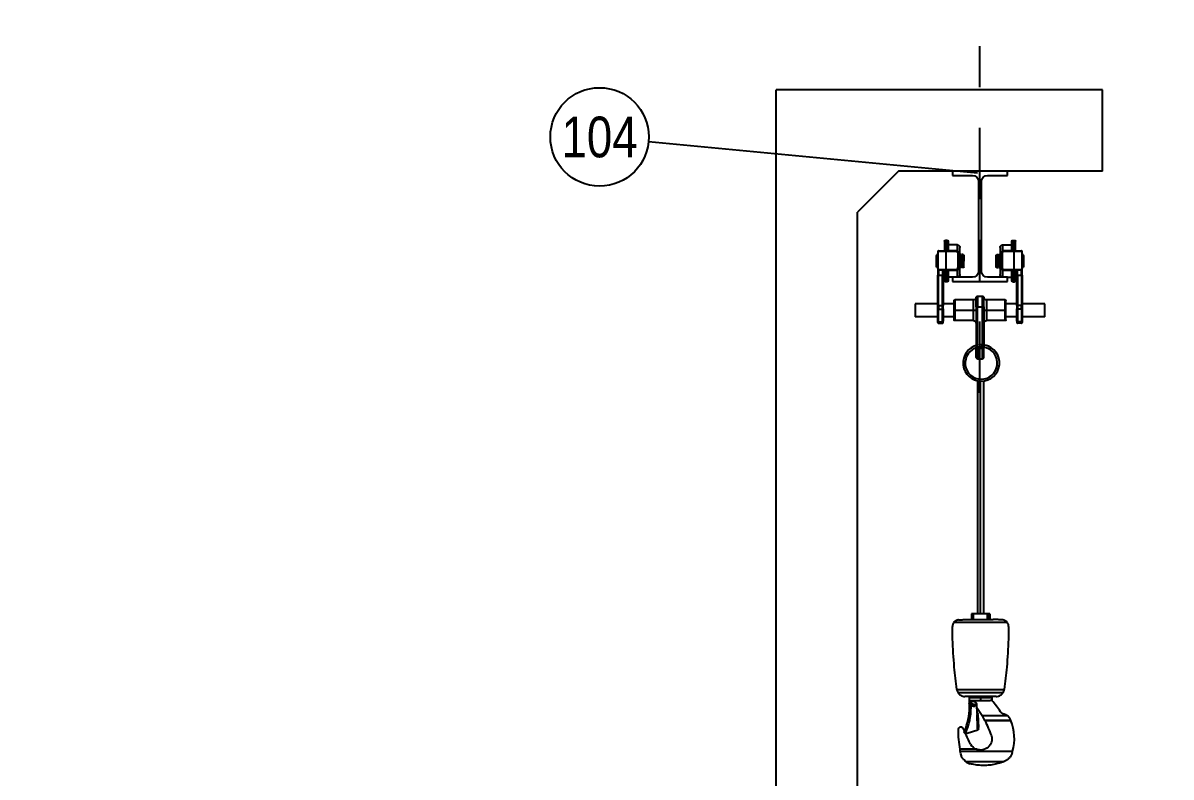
# Model space of a CAD drawing. Header units: feet. Extents: x 0 to 285190, y 0 to 9111369.
# Drawn here: x 285091.346 to 285094.161, y 9111352.263 to 9111354.112 of the extents above; entities that cross this region are included whole.
import ezdxf
from ezdxf import colors
from ezdxf.entities.mleader import LeaderData, LeaderLine
from ezdxf.enums import TextEntityAlignment as Align
from ezdxf.math import Vec2, Vec3

# ---------------------------------------------------------------- set-up
doc = ezdxf.new("R2010")
doc.units = ezdxf.units.FT
doc.header["$MEASUREMENT"] = 0
doc.linetypes.add('DASHDOT', pattern=[1, 0.5, -0.25, 0, -0.25])
for name, color, linetype in [('EIXO', 1, 'DASHDOT'), ('H-SA-TEXTO', 2, 'CONTINUOUS'), ('INDIC', 2, 'CONTINUOUS'), ('Left View-EGC-Monovias', 1, 'CONTINUOUS'), ('Left View-H-SA-EQUIP', 1, 'CONTINUOUS')]:
    doc.layers.add(name, color=color, linetype=linetype)
doc.styles.add('EGC_Arial_2.0mm', font='arial.ttf', dxfattribs={"width": 0.8, "height": 2})

# ---------------------------------------------------------------- blocks, each defined once
blk = doc.blocks.new('_None')
blk = doc.blocks.new('*U688')
at = {"layer": 'Left View-EGC-Monovias', "color": 0, "linetype": 'ByBlock', "lineweight": -2}
for p, q in [((0, 66530.8, 864900), (0, 66665.8, 864900)), ((0, 66665.8, 864900), (0, 66665.8, 864889.8)), ((0, 66665.8, 864889.8), (0, 66616.6, 864889.8)), ((0, 66616.6, 864640.2), (0, 66665.8, 864640.2)), ((0, 66665.8, 864640.2), (0, 66665.8, 864630)), ((0, 66665.8, 864630), (0, 66530.8, 864630)), ((0, 66601.6, 864874.8), (0, 66601.6, 864655.2)), ((0, 66595, 864655.2), (0, 66595, 864874.8)), ((0, 66580, 864889.8), (0, 66530.8, 864889.8)), ((0, 66530.8, 864640.2), (0, 66580, 864640.2)), ((0, 66530.8, 864889.8), (0, 66530.8, 864900)), ((0, 66530.8, 864630), (0, 66530.8, 864640.2))]:
    blk.add_line(p, q, dxfattribs=at)
at = {"layer": 'Left View-EGC-Monovias', "color": 0, "linetype": 'ByBlock', "lineweight": -2, "extrusion": (1, 0, 0)}
for centre, start, end in [((66616.6, 864874.8), 90, 180), ((66616.6, 864655.2), 180, 270), ((66580, 864874.8), 0, 90), ((66580, 864655.2), 270, 0)]:
    blk.add_arc(centre, 15, start, end, dxfattribs=at)

msp = doc.modelspace()

# ---------------------------------------------------------------- linework, layer by layer
at = {"layer": 'EIXO', "ltscale": 0.35}
msp.add_line((285093.6928, 9111353.2051), (285093.6928, 9111354.0586), dxfattribs=at)
at = {"layer": 'Left View-H-SA-EQUIP', "linetype": 'ByBlock', "lineweight": -2}
for p, q in [((285093.1928, 9111347.9299), (285093.1928, 9111353.9487)), ((285093.9928, 9111353.9487), (285093.1928, 9111353.9487)), ((285093.9928, 9111353.7487), (285093.9928, 9111353.9487)), ((285093.4928, 9111353.7487), (285093.3928, 9111353.6487)), ((285093.9928, 9111353.7487), (285093.4928, 9111353.7487)), ((285093.3928, 9111347.9299), (285093.3928, 9111353.6487))]:
    msp.add_line(p, q, dxfattribs=at)

# ---------------------------------------------------------------- next in the draw order: leaders
at = {"layer": 'H-SA-TEXTO'}
ml = msp.add_multileader_mtext('Standard', dxfattribs=at)
ml.set_content('CANAL DE TRANSIÇÃO', color=2, style='EGC_Arial_2.0mm')
ml.set_leader_properties(color=1, linetype='ByLayer', lineweight=-1)
ml.set_arrow_properties(name='NONE')
ml.build(insert=Vec2(0, 0))
ml.multileader.update_dxf_attribs({"text_left_attachment_type": 2, "text_right_attachment_type": 2, "dogleg_length": 1.9819, "arrow_head_size": 0.075, "scale": 0.05})
ctx = ml.context
ctx.base_point, ctx.scale, ctx.char_height, ctx.arrow_head_size, ctx.landing_gap_size, ctx.plane_origin, ctx.plane_x_axis, ctx.plane_y_axis = Vec3(285095.4421, 9111363.1014), 0.05, 0.1, 0.075, 0.05, Vec3(285476.0253, 9111300.5243), Vec3(0.999987, -0.005007), Vec3(0.005007, 0.999987)
ctx.left_attachment, ctx.right_attachment, ctx.text_align_type = 2, 2, 1
notes = []
notes.append((ctx, [(0, (0, 0, 0), (0, 0), (1, 0), 1, [])]))
ctx.mtext.insert, ctx.mtext.text_direction, ctx.mtext.rotation, ctx.mtext.width, ctx.mtext.defined_height, ctx.mtext.alignment, ctx.mtext.flow_direction = Vec3(285096.1082, 9111363.1734), Vec3(0.999987, -0.005007), 6.278178, 3.390088210153408e-11, 1.047, 2, 5
ctx.mtext.has_bg_fill, ctx.mtext.bg_color, ctx.mtext.bg_scale_factor, ctx.mtext.bg_transparency, ctx.mtext.use_window_bg_color = 1, -1073741824, 1, 0, 1
for ctx, leaders in notes:
    for number, flags, end, landing, length, lines in leaders:
        leader = LeaderData()
        leader.index, (leader.has_last_leader_line, leader.has_dogleg_vector, leader.attachment_direction) = number, flags
        leader.last_leader_point, leader.dogleg_vector, leader.dogleg_length = Vec3(end), Vec3(landing), length
        for number, points, colour, breaks in lines:
            line = LeaderLine()
            line.index, line.vertices, line.color, line.breaks = number, Vec3.list(points), colors.encode_raw_color(colour), breaks
            leader.lines.append(line)
        ctx.leaders.append(leader)

# ---------------------------------------------------------------- next in the draw order: linework, layer by layer
at = {"layer": 'INDIC', "color": 1, "linetype": 'Continuous'}
msp.add_line((285092.8801, 9111353.8213), (285093.6864, 9111353.7447), dxfattribs=at)
msp.add_circle((285092.76, 9111353.8328), 0.1207, dxfattribs=at)
at = {"layer": 'Left View-EGC-Monovias', "extrusion": (2.44929e-16, 1, 0)}
for p, q in [((285093.6055, 9111353.5767), (285093.6055, 9111353.5538)), ((285093.6081, 9111353.5792), (285093.6081, 9111353.5538)), ((285093.6125, 9111353.5792), (285093.6081, 9111353.5792)), ((285093.6125, 9111353.5538), (285093.6125, 9111353.5792)), ((285093.615, 9111353.5767), (285093.615, 9111353.5538)), ((285093.7706, 9111353.5538), (285093.7706, 9111353.5767)), ((285093.7732, 9111353.5792), (285093.7732, 9111353.5538)), ((285093.7732, 9111353.5792), (285093.7776, 9111353.5792)), ((285093.7776, 9111353.5538), (285093.7776, 9111353.5792)), ((285093.7801, 9111353.5538), (285093.7801, 9111353.5767)), ((285093.5881, 9111353.5441), (285093.5881, 9111353.5284)), ((285093.6087, 9111353.5522), (285093.5896, 9111353.5522)), ((285093.5896, 9111353.5522), (285093.5896, 9111353.5078)), ((285093.5912, 9111353.5538), (285093.6087, 9111353.5538)), ((285093.6341, 9111353.5538), (285093.6087, 9111353.5538)), ((285093.6087, 9111353.5538), (285093.6087, 9111353.5522)), ((285093.6341, 9111353.5522), (285093.6087, 9111353.5522)), ((285093.6087, 9111353.5522), (285093.6087, 9111353.5078)), ((285093.6373, 9111353.5679), (285093.615, 9111353.5679)), ((285093.6341, 9111353.5522), (285093.6341, 9111353.5538)), ((285093.6373, 9111353.553), (285093.6373, 9111353.5679)), ((285093.6404, 9111353.5475), (285093.6389, 9111353.5475)), ((285093.6389, 9111353.5125), (285093.6389, 9111353.5475)), ((285093.6404, 9111353.5475), (285093.6404, 9111353.5125)), ((285093.6436, 9111353.5284), (285093.6436, 9111353.5616)), ((285093.6455, 9111353.5443), (285093.6436, 9111353.5443)), ((285093.6455, 9111353.5284), (285093.6455, 9111353.5443)), ((285093.6476, 9111353.5443), (285093.6476, 9111353.5284)), ((285093.6516, 9111353.5443), (285093.6476, 9111353.5443)), ((285093.6516, 9111353.5284), (285093.6516, 9111353.5443)), ((285093.7341, 9111353.5443), (285093.7341, 9111353.5284)), ((285093.7341, 9111353.5443), (285093.7381, 9111353.5443)), ((285093.7381, 9111353.5284), (285093.7381, 9111353.5443)), ((285093.7401, 9111353.5443), (285093.7401, 9111353.5284)), ((285093.7401, 9111353.5443), (285093.742, 9111353.5443)), ((285093.742, 9111353.5616), (285093.742, 9111353.5284)), ((285093.7468, 9111353.5475), (285093.7452, 9111353.5475)), ((285093.7452, 9111353.5125), (285093.7452, 9111353.5475)), ((285093.7468, 9111353.5475), (285093.7468, 9111353.5125)), ((285093.7484, 9111353.5679), (285093.7484, 9111353.553)), ((285093.7484, 9111353.5679), (285093.7706, 9111353.5679)), ((285093.7516, 9111353.5538), (285093.7516, 9111353.5522)), ((285093.777, 9111353.5538), (285093.7516, 9111353.5538)), ((285093.777, 9111353.5522), (285093.7516, 9111353.5522)), ((285093.777, 9111353.5538), (285093.7944, 9111353.5538)), ((285093.777, 9111353.5522), (285093.777, 9111353.5538)), ((285093.796, 9111353.5522), (285093.777, 9111353.5522)), ((285093.777, 9111353.5078), (285093.777, 9111353.5522)), ((285093.796, 9111353.5078), (285093.796, 9111353.5522)), ((285093.7976, 9111353.5284), (285093.7976, 9111353.5441)), ((285093.5865, 9111353.5284), (285093.5865, 9111353.5418)), ((285093.5865, 9111353.5151), (285093.5865, 9111353.5284)), ((285093.5881, 9111353.5284), (285093.5865, 9111353.5284)), ((285093.5881, 9111353.5284), (285093.5881, 9111353.5127)), ((285093.5896, 9111353.5284), (285093.5881, 9111353.5284)), ((285093.6404, 9111353.5284), (285093.6436, 9111353.5284)), ((285093.6455, 9111353.5284), (285093.6436, 9111353.5284)), ((285093.6436, 9111353.4953), (285093.6436, 9111353.5284)), ((285093.6455, 9111353.5427), (285093.6476, 9111353.5427)), ((285093.6455, 9111353.5125), (285093.6455, 9111353.5284)), ((285093.6455, 9111353.5284), (285093.6476, 9111353.5284)), ((285093.6476, 9111353.5284), (285093.6476, 9111353.5125)), ((285093.6516, 9111353.5284), (285093.6476, 9111353.5284)), ((285093.6516, 9111353.5284), (285093.6531, 9111353.5284)), ((285093.6516, 9111353.5125), (285093.6516, 9111353.5284)), ((285093.6531, 9111353.5427), (285093.6531, 9111353.5284)), ((285093.6531, 9111353.5141), (285093.6531, 9111353.5284)), ((285093.7325, 9111353.5284), (285093.7325, 9111353.5427)), ((285093.7325, 9111353.5141), (285093.7325, 9111353.5284)), ((285093.7341, 9111353.5284), (285093.7325, 9111353.5284)), ((285093.7341, 9111353.5284), (285093.7341, 9111353.5125)), ((285093.7381, 9111353.5284), (285093.7341, 9111353.5284)), ((285093.7401, 9111353.5427), (285093.7381, 9111353.5427)), ((285093.7381, 9111353.5125), (285093.7381, 9111353.5284)), ((285093.7381, 9111353.5284), (285093.7401, 9111353.5284)), ((285093.7401, 9111353.5284), (285093.7401, 9111353.5125)), ((285093.742, 9111353.5284), (285093.7401, 9111353.5284)), ((285093.742, 9111353.5284), (285093.7452, 9111353.5284)), ((285093.742, 9111353.5284), (285093.742, 9111353.4953)), ((285093.7976, 9111353.5284), (285093.796, 9111353.5284)), ((285093.7992, 9111353.5284), (285093.7976, 9111353.5284)), ((285093.7976, 9111353.5127), (285093.7976, 9111353.5284)), ((285093.7992, 9111353.5418), (285093.7992, 9111353.5284)), ((285093.7992, 9111353.5284), (285093.7992, 9111353.5151)), ((285093.5896, 9111353.5078), (285093.6087, 9111353.5078)), ((285093.5896, 9111353.5078), (285093.5896, 9111353.4935)), ((285093.5896, 9111353.4194), (285093.5896, 9111353.4935)), ((285093.5912, 9111353.4935), (285093.5896, 9111353.4935)), ((285093.6087, 9111353.5062), (285093.5912, 9111353.5062)), ((285093.5912, 9111353.5062), (285093.5912, 9111353.4935)), ((285093.5912, 9111353.4194), (285093.5912, 9111353.4935)), ((285093.5912, 9111353.4935), (285093.6008, 9111353.4935)), ((285093.6008, 9111353.5062), (285093.6008, 9111353.4935)), ((285093.6008, 9111353.4194), (285093.6008, 9111353.4935)), ((285093.6023, 9111353.4935), (285093.6008, 9111353.4935)), ((285093.6023, 9111353.5062), (285093.6023, 9111353.4935)), ((285093.6023, 9111353.4935), (285093.6023, 9111353.4194)), ((285093.6055, 9111353.5062), (285093.6055, 9111353.4802)), ((285093.6081, 9111353.5062), (285093.6081, 9111353.4776)), ((285093.6087, 9111353.5078), (285093.6341, 9111353.5078)), ((285093.6087, 9111353.5078), (285093.6087, 9111353.5062)), ((285093.6087, 9111353.5062), (285093.6341, 9111353.5062)), ((285093.6125, 9111353.4776), (285093.6125, 9111353.5062)), ((285093.615, 9111353.5062), (285093.615, 9111353.4802)), ((285093.6253, 9111353.4889), (285093.615, 9111353.4889)), ((285093.6341, 9111353.5062), (285093.6341, 9111353.5078)), ((285093.6373, 9111353.4889), (285093.6373, 9111353.507)), ((285093.6389, 9111353.5125), (285093.6404, 9111353.5125)), ((285093.6455, 9111353.5125), (285093.6436, 9111353.5125)), ((285093.6455, 9111353.5141), (285093.6476, 9111353.5141)), ((285093.6516, 9111353.5125), (285093.6476, 9111353.5125)), ((285093.7341, 9111353.5125), (285093.7381, 9111353.5125)), ((285093.7401, 9111353.5141), (285093.7381, 9111353.5141)), ((285093.7401, 9111353.5125), (285093.742, 9111353.5125)), ((285093.7452, 9111353.5125), (285093.7468, 9111353.5125)), ((285093.7484, 9111353.507), (285093.7484, 9111353.4889)), ((285093.7516, 9111353.5078), (285093.7516, 9111353.5062)), ((285093.7516, 9111353.5078), (285093.777, 9111353.5078)), ((285093.7516, 9111353.5062), (285093.777, 9111353.5062)), ((285093.7603, 9111353.4889), (285093.7706, 9111353.4889)), ((285093.7706, 9111353.4802), (285093.7706, 9111353.5062)), ((285093.7732, 9111353.5062), (285093.7732, 9111353.4776)), ((285093.777, 9111353.5078), (285093.796, 9111353.5078)), ((285093.777, 9111353.5062), (285093.777, 9111353.5078)), ((285093.7944, 9111353.5062), (285093.777, 9111353.5062)), ((285093.7776, 9111353.4776), (285093.7776, 9111353.5062)), ((285093.7801, 9111353.4802), (285093.7801, 9111353.5062)), ((285093.7833, 9111353.4935), (285093.7833, 9111353.5062)), ((285093.7849, 9111353.4935), (285093.7833, 9111353.4935)), ((285093.7833, 9111353.4194), (285093.7833, 9111353.4935)), ((285093.7849, 9111353.4935), (285093.7849, 9111353.5062)), ((285093.7849, 9111353.4935), (285093.7849, 9111353.4194)), ((285093.7849, 9111353.4935), (285093.7944, 9111353.4935)), ((285093.7944, 9111353.4935), (285093.7944, 9111353.5062)), ((285093.796, 9111353.4935), (285093.7944, 9111353.4935)), ((285093.7944, 9111353.4935), (285093.7944, 9111353.4194)), ((285093.796, 9111353.4935), (285093.796, 9111353.5078)), ((285093.796, 9111353.4935), (285093.796, 9111353.4194)), ((285093.6125, 9111353.4776), (285093.6081, 9111353.4776)), ((285093.7732, 9111353.4776), (285093.7776, 9111353.4776)), ((285093.6293, 9111353.4078), (285093.6293, 9111353.4316)), ((285093.6309, 9111353.4332), (285093.6309, 9111353.4078)), ((285093.677, 9111353.4332), (285093.6309, 9111353.4332)), ((285093.677, 9111353.4078), (285093.677, 9111353.4332)), ((285093.6833, 9111353.4161), (285093.6833, 9111353.4383)), ((285093.6865, 9111353.4415), (285093.6865, 9111353.4161)), ((285093.6992, 9111353.4415), (285093.6865, 9111353.4415)), ((285093.6992, 9111353.4161), (285093.6992, 9111353.4415)), ((285093.7024, 9111353.4161), (285093.7024, 9111353.4383)), ((285093.7087, 9111353.4332), (285093.7087, 9111353.4078)), ((285093.7547, 9111353.4332), (285093.7087, 9111353.4332)), ((285093.7547, 9111353.4078), (285093.7547, 9111353.4332)), ((285093.7563, 9111353.4078), (285093.7563, 9111353.4316)), ((285093.5341, 9111353.4236), (285093.5341, 9111353.3919)), ((285093.5896, 9111353.4236), (285093.5341, 9111353.4236)), ((285093.5896, 9111353.4115), (285093.5896, 9111353.4194)), ((285093.5896, 9111353.4194), (285093.5912, 9111353.4194)), ((285093.5896, 9111353.3809), (285093.5896, 9111353.4115)), ((285093.5912, 9111353.4194), (285093.5912, 9111353.4104)), ((285093.5912, 9111353.4194), (285093.6008, 9111353.4194)), ((285093.5912, 9111353.3797), (285093.5912, 9111353.4104)), ((285093.5912, 9111353.4104), (285093.6008, 9111353.4104)), ((285093.6008, 9111353.4104), (285093.6008, 9111353.4194)), ((285093.6008, 9111353.4194), (285093.6023, 9111353.4194)), ((285093.6008, 9111353.3797), (285093.6008, 9111353.4104)), ((285093.6293, 9111353.4236), (285093.6023, 9111353.4236)), ((285093.6023, 9111353.4115), (285093.6023, 9111353.4194)), ((285093.6023, 9111353.4115), (285093.6023, 9111353.3809)), ((285093.6293, 9111353.4078), (285093.6309, 9111353.4078)), ((285093.6293, 9111353.384), (285093.6293, 9111353.4078)), ((285093.6309, 9111353.4078), (285093.677, 9111353.4078)), ((285093.6309, 9111353.4078), (285093.6309, 9111353.3824)), ((285093.677, 9111353.4078), (285093.6833, 9111353.4078)), ((285093.677, 9111353.3824), (285093.677, 9111353.4078)), ((285093.6833, 9111353.4161), (285093.6833, 9111353.3145)), ((285093.6865, 9111353.4161), (285093.6833, 9111353.4161)), ((285093.6865, 9111353.3145), (285093.6865, 9111353.4161)), ((285093.6865, 9111353.4161), (285093.6992, 9111353.4161)), ((285093.6992, 9111353.3145), (285093.6992, 9111353.4161)), ((285093.7024, 9111353.4161), (285093.6992, 9111353.4161)), ((285093.7024, 9111353.4161), (285093.7024, 9111353.3145)), ((285093.7024, 9111353.4078), (285093.7087, 9111353.4078)), ((285093.7087, 9111353.4078), (285093.7087, 9111353.3824)), ((285093.7087, 9111353.4078), (285093.7547, 9111353.4078)), ((285093.7547, 9111353.3824), (285093.7547, 9111353.4078)), ((285093.7547, 9111353.4078), (285093.7563, 9111353.4078)), ((285093.7833, 9111353.4236), (285093.7563, 9111353.4236)), ((285093.7563, 9111353.384), (285093.7563, 9111353.4078)), ((285093.7833, 9111353.4194), (285093.7849, 9111353.4194)), ((285093.7833, 9111353.4194), (285093.7833, 9111353.4115)), ((285093.7833, 9111353.3809), (285093.7833, 9111353.4115)), ((285093.7849, 9111353.4194), (285093.7849, 9111353.4104)), ((285093.7944, 9111353.4194), (285093.7849, 9111353.4194)), ((285093.7849, 9111353.4104), (285093.7849, 9111353.3797)), ((285093.7944, 9111353.4104), (285093.7849, 9111353.4104)), ((285093.7944, 9111353.4194), (285093.796, 9111353.4194)), ((285093.7944, 9111353.4104), (285093.7944, 9111353.4194)), ((285093.7944, 9111353.4104), (285093.7944, 9111353.3797)), ((285093.8516, 9111353.4236), (285093.796, 9111353.4236)), ((285093.796, 9111353.4194), (285093.796, 9111353.4115)), ((285093.796, 9111353.4115), (285093.796, 9111353.3809)), ((285093.8516, 9111353.3919), (285093.8516, 9111353.4236)), ((285093.5896, 9111353.3919), (285093.5341, 9111353.3919)), ((285093.5896, 9111353.3776), (285093.5896, 9111353.3809)), ((285093.5912, 9111353.3797), (285093.5912, 9111353.376)), ((285093.5912, 9111353.3797), (285093.6008, 9111353.3797)), ((285093.5912, 9111353.376), (285093.6008, 9111353.376)), ((285093.6008, 9111353.376), (285093.6008, 9111353.3797)), ((285093.6293, 9111353.3919), (285093.6023, 9111353.3919)), ((285093.6023, 9111353.3776), (285093.6023, 9111353.3809)), ((285093.677, 9111353.3824), (285093.6309, 9111353.3824)), ((285093.7547, 9111353.3824), (285093.7087, 9111353.3824)), ((285093.7833, 9111353.3919), (285093.7563, 9111353.3919)), ((285093.7833, 9111353.3809), (285093.7833, 9111353.3776)), ((285093.7849, 9111353.3797), (285093.7849, 9111353.376)), ((285093.7944, 9111353.3797), (285093.7849, 9111353.3797)), ((285093.7944, 9111353.376), (285093.7849, 9111353.376)), ((285093.7944, 9111353.376), (285093.7944, 9111353.3797)), ((285093.8516, 9111353.3919), (285093.796, 9111353.3919)), ((285093.796, 9111353.3809), (285093.796, 9111353.3776)), ((285093.6833, 9111353.3145), (285093.6865, 9111353.3145)), ((285093.6833, 9111353.2923), (285093.6833, 9111353.3145)), ((285093.6865, 9111353.3145), (285093.6865, 9111353.2891)), ((285093.6865, 9111353.3145), (285093.6992, 9111353.3145)), ((285093.6992, 9111353.2891), (285093.6992, 9111353.3145)), ((285093.6992, 9111353.3145), (285093.7024, 9111353.3145)), ((285093.7024, 9111353.2923), (285093.7024, 9111353.3145)), ((285093.6865, 9111353.2891), (285093.6992, 9111353.2891)), ((285093.6866, 9111353.2348), (285093.6866, 9111352.6633)), ((285093.6941, 9111352.6633), (285093.6941, 9111353.2338)), ((285093.7016, 9111353.2342), (285093.7016, 9111352.6633)), ((285093.6631, 9111352.6497), (285093.7252, 9111352.6497)), ((285093.6737, 9111352.6633), (285093.6716, 9111352.6633)), ((285093.6716, 9111352.6633), (285093.6716, 9111352.6497)), ((285093.6737, 9111352.6497), (285093.6737, 9111352.6633)), ((285093.6772, 9111352.6633), (285093.6737, 9111352.6633)), ((285093.6772, 9111352.6497), (285093.6772, 9111352.6633)), ((285093.7111, 9111352.6633), (285093.6772, 9111352.6633)), ((285093.7111, 9111352.6497), (285093.7111, 9111352.6633)), ((285093.7145, 9111352.6633), (285093.7111, 9111352.6633)), ((285093.7145, 9111352.6497), (285093.7145, 9111352.6633)), ((285093.7167, 9111352.6633), (285093.7145, 9111352.6633)), ((285093.7167, 9111352.6633), (285093.7167, 9111352.6497)), ((285093.7601, 9111352.6419), (285093.6282, 9111352.6419)), ((285093.7521, 9111352.4768), (285093.6362, 9111352.4768)), ((285093.7492, 9111352.4698), (285093.6391, 9111352.4698)), ((285093.7325, 9111352.4609), (285093.6558, 9111352.4609)), ((285093.6684, 9111352.4609), (285093.6661, 9111352.4586)), ((285093.6661, 9111352.4586), (285093.6941, 9111352.4586)), ((285093.6661, 9111352.4586), (285093.6661, 9111352.4506)), ((285093.6661, 9111352.4506), (285093.6661, 9111352.4396)), ((285093.6676, 9111352.4506), (285093.6661, 9111352.4506)), ((285093.6676, 9111352.4506), (285093.6941, 9111352.4506)), ((285093.6714, 9111352.4472), (285093.6704, 9111352.4466)), ((285093.6761, 9111352.4506), (285093.6761, 9111352.4486)), ((285093.6941, 9111352.4609), (285093.6941, 9111352.4586)), ((285093.6941, 9111352.4586), (285093.6941, 9111352.4506)), ((285093.6941, 9111352.4586), (285093.7221, 9111352.4586)), ((285093.6941, 9111352.4506), (285093.7178, 9111352.4506)), ((285093.7221, 9111352.4506), (285093.7178, 9111352.4506)), ((285093.7198, 9111352.4609), (285093.7221, 9111352.4586)), ((285093.7221, 9111352.4586), (285093.7221, 9111352.4506)), ((285093.6669, 9111352.434), (285093.6709, 9111352.434)), ((285093.6761, 9111352.4352), (285093.6761, 9111352.4439)), ((285093.6858, 9111352.4204), (285093.6851, 9111352.4399)), ((285093.6855, 9111352.4296), (285093.6881, 9111352.4296)), ((285093.6858, 9111352.4209), (285093.6878, 9111352.421)), ((285093.6858, 9111352.4191), (285093.6858, 9111352.4204)), ((285093.6858, 9111352.4204), (285093.6858, 9111352.4204)), ((285093.6878, 9111352.4192), (285093.6858, 9111352.4191)), ((285093.6858, 9111352.4191), (285093.6859, 9111352.4162)), ((285093.6878, 9111352.421), (285093.6878, 9111352.4192)), ((285093.6879, 9111352.4163), (285093.6878, 9111352.4192)), ((285093.6859, 9111352.4162), (285093.6879, 9111352.4163)), ((285093.687, 9111352.3846), (285093.6859, 9111352.4162)), ((285093.6879, 9111352.4163), (285093.6891, 9111352.3847)), ((285093.6979, 9111352.4145), (285093.7588, 9111352.4145)), ((285093.7049, 9111352.4021), (285093.7683, 9111352.4021)), ((285093.7685, 9111352.4016), (285093.7052, 9111352.4016)), ((285093.6562, 9111352.3721), (285093.6558, 9111352.3723)), ((285093.6558, 9111352.3723), (285093.6558, 9111352.3723)), ((285093.6578, 9111352.3719), (285093.6614, 9111352.371)), ((285093.6614, 9111352.371), (285093.6873, 9111352.3789)), ((285093.687, 9111352.3846), (285093.6891, 9111352.3847)), ((285093.6871, 9111352.3817), (285093.687, 9111352.3846)), ((285093.6871, 9111352.3817), (285093.6892, 9111352.3818)), ((285093.6872, 9111352.3805), (285093.6871, 9111352.3817)), ((285093.6872, 9111352.3805), (285093.6872, 9111352.3805)), ((285093.6872, 9111352.3805), (285093.6873, 9111352.3789)), ((285093.6892, 9111352.38), (285093.6872, 9111352.3799)), ((285093.6892, 9111352.3818), (285093.6891, 9111352.3847)), ((285093.6892, 9111352.3818), (285093.6892, 9111352.38)), ((285093.6839, 9111352.3315), (285093.6433, 9111352.3315)), ((285093.6442, 9111352.3266), (285093.7729, 9111352.3266)), ((285093.751, 9111352.3007), (285093.6587, 9111352.3007))]:
    msp.add_line(p, q, dxfattribs=at)
at = {"layer": 'Left View-EGC-Monovias', "extrusion": (2.22045e-16, -4.81482e-32, -1)}
for centre, radius, start, end in [((-285093.6081, 9111353.5767), 0.00254, 0, 90), ((-285093.6125, 9111353.5767), 0.00254, 90, 180), ((-285093.7732, 9111353.5767), 0.00254, 0, 90), ((-285093.7776, 9111353.5767), 0.00254, 90, 180), ((-285093.589, 9111353.5418), 0.00254, 0, 67.9757), ((-285093.5871, 9111353.5465), 0.00254, 180, 247.9757), ((-285093.6341, 9111353.5475), 0.00476, 90, 180), ((-285093.6373, 9111353.5616), 0.00635, 90, 180), ((-285093.6516, 9111353.5427), 0.00159, 90, 180), ((-285093.7341, 9111353.5427), 0.00159, 0, 90), ((-285093.7484, 9111353.5616), 0.00635, 0, 90), ((-285093.7516, 9111353.5475), 0.00476, 0, 90), ((-285093.7986, 9111353.5465), 0.00254, 292.0243, 0), ((-285093.7967, 9111353.5418), 0.00254, 112.0243, 180), ((-285093.589, 9111353.5151), 0.00254, 292.0243, 0), ((-285093.7967, 9111353.5151), 0.00254, 180, 247.9757), ((-285093.5871, 9111353.5104), 0.00254, 112.0243, 180), ((-285093.6373, 9111353.4953), 0.00635, 180, 270), ((-285093.6516, 9111353.5141), 0.00159, 180, 270), ((-285093.7341, 9111353.5141), 0.00159, 270, 0), ((-285093.7484, 9111353.4953), 0.00635, 270, 0), ((-285093.7986, 9111353.5104), 0.00254, 0, 67.9757), ((-285093.6081, 9111353.4802), 0.00254, 270, 0), ((-285093.6125, 9111353.4802), 0.00254, 180, 270), ((-285093.7732, 9111353.4802), 0.00254, 270, 0), ((-285093.7776, 9111353.4802), 0.00254, 180, 270), ((-285093.6309, 9111353.4316), 0.00159, 0, 90), ((-285093.677, 9111353.4395), 0.00635, 187.1902, 270), ((-285093.7087, 9111353.4395), 0.00635, 270, 352.8097), ((-285093.7547, 9111353.4316), 0.00159, 90, 180), ((-285093.6309, 9111353.384), 0.00159, 270, 0), ((-285093.677, 9111353.376), 0.00635, 90, 168.4631), ((-285093.7087, 9111353.376), 0.00635, 11.5369, 90), ((-285093.7547, 9111353.384), 0.00159, 180, 270), ((-285093.4641, 9111352.2742), 0.2727, 144.2504, 149.0485), ((-285093.7558, 9111352.4321), 0.0152, 283.5358, 325.7355), ((-285093.9409, 9111352.4901), 0.3081, 338.126, 339.2969), ((-285093.9409, 9111352.4901), 0.3081, 331.6618, 337.4819), ((-285093.6941, 9111352.3576), 0.0281, 166.3139, 291.3386)]:
    msp.add_arc(centre, radius, start, end, dxfattribs=at)
at = {"layer": 'Left View-EGC-Monovias'}
for centre, radius, start, end in [((285093.5912, 9111353.5522), 0.00159, 90, 180), ((285093.6341, 9111353.5475), 0.00635, 0, 90), ((285093.7516, 9111353.5475), 0.00635, 90, 180), ((285093.7944, 9111353.5522), 0.00159, 0, 90), ((285093.5912, 9111353.5078), 0.00159, 180, 270), ((285093.6341, 9111353.5125), 0.00476, 270, 0), ((285093.6341, 9111353.5125), 0.00635, 270, 0), ((285093.7516, 9111353.5125), 0.00635, 180, 270), ((285093.7516, 9111353.5125), 0.00476, 180, 270), ((285093.7944, 9111353.5078), 0.00159, 270, 0), ((285093.6865, 9111353.4383), 0.00318, 90, 180), ((285093.6992, 9111353.4383), 0.00318, 0, 90), ((285093.5912, 9111353.3776), 0.00159, 180, 270), ((285093.6008, 9111353.3776), 0.00159, 270, 0), ((285093.7849, 9111353.3776), 0.00159, 180, 270), ((285093.7944, 9111353.3776), 0.00159, 270, 0), ((285093.6959, 9111353.2784), 0.0446, 102.3254, 77.6746), ((285093.6959, 9111353.2784), 0.0446, 81.8185, 98.1815), ((285093.6959, 9111353.2784), 0.0394, 103.9951, 76.0049), ((285093.6865, 9111353.2923), 0.00317, 182.5702, 270), ((285093.6959, 9111353.2784), 0.0394, 80.7219, 99.2781), ((285093.6992, 9111353.2923), 0.00317, 270, 0), ((285093.5169, 9111352.434), 0.154, 0, 4.6883), ((285093.6761, 9111352.4396), 0.009, 1.9995, 121.9966), ((285093.5182, 9111352.2703), 0.2722, 34.2645, 41.4904), ((285093.5169, 9111352.434), 0.15, 336.9464, 0), ((285093.5169, 9111352.434), 0.154, 336.1919, 0), ((285093.6761, 9111352.4396), 0.01, 180, 202.5889), ((285093.5169, 9111352.434), 0.15, 0, 3.8965), ((285093.6761, 9111352.4396), 0.00436, 90, 270), ((285093.6761, 9111352.4396), 0.00436, 270, 90), ((285093.7471, 9111352.3959), 0.022, 57.6386, 76.4641), ((285093.4641, 9111352.2742), 0.2727, 19.2855, 27.8453), ((285093.6601, 9111352.3576), 0.117, 22.0903, 22.3676), ((285093.6601, 9111352.3576), 0.117, 344.6348, 22.0903), ((285093.6461, 9111352.3786), 0.007, 21.5256, 180.0141), ((285093.9092, 9111352.3786), 0.2701, 180.0022, 190.0483), ((285093.5169, 9111352.434), 0.15, 335.9001, 336.9464), ((285093.6941, 9111352.3576), 0.0281, 209.4566, 248.6614)]:
    msp.add_arc(centre, radius, start, end, dxfattribs=at)
for centre, major_axis, ratio, start_param, end_param in [((285093.5912, 9111353.4115), (0.00159, 0), 0.707107, 3.141593, 4.712389), ((285093.6008, 9111353.4115), (0.00159, 0), 0.707107, 4.712389, 6.283185), ((285093.7849, 9111353.4115), (0.00159, 0), 0.707107, 3.141593, 4.712389), ((285093.7944, 9111353.4115), (0.00159, 0), 0.707107, 4.712389, 6.283185), ((285093.6415, 9111352.6325), (-0.0163, -0.0001), 0.989603, -0.00392, 0.003924), ((285093.9095, 9111352.3786), (0.2704, 0), 0.999366, 3.316859, 3.335257), ((285093.7016, 9111352.4264), (-0.1233, 0.0556), 0.995933, 2.366778, 2.373463)]:
    msp.add_ellipse(centre, major_axis=major_axis, ratio=ratio, start_param=start_param, end_param=end_param, dxfattribs=at)
at = {"layer": 'Left View-EGC-Monovias', "extrusion": (2.22045e-16, -5.43852e-32, -1)}
for centre, start_param, end_param in [((285093.5912, 9111353.3809), 4.712389, 6.283185), ((285093.6008, 9111353.3809), 3.141593, 4.712389), ((285093.7849, 9111353.3809), 4.712389, 6.283185), ((285093.7944, 9111353.3809), 3.141593, 4.712389)]:
    msp.add_ellipse(centre, major_axis=(-0.00159, 0), ratio=0.707107, start_param=start_param, end_param=end_param, dxfattribs=at)
at = {"layer": 'Left View-EGC-Monovias', "extrusion": (2.22045e-16, -3.69779e-32, -1)}
msp.add_ellipse((285093.6557, 9111352.4809), major_axis=(-0.0041, 0.0196), ratio=0.999878, start_param=4.712146, end_param=4.788674, dxfattribs=at)
at = {"layer": 'Left View-EGC-Monovias', "extrusion": (2.22045e-16, -5.54668e-32, -1)}
msp.add_ellipse((285093.7325, 9111352.4809), major_axis=(0.0041, 0.0196), ratio=0.999878, start_param=1.494511, end_param=1.57104, dxfattribs=at)
at = {"layer": 'Left View-EGC-Monovias'}
for points, knots in [([(285093.6833, 9111353.4387), (285093.6833, 9111353.4391), (285093.6834, 9111353.4394), (285093.6837, 9111353.44), (285093.6839, 9111353.4403), (285093.6844, 9111353.4408), (285093.6847, 9111353.441), (285093.6853, 9111353.4413), (285093.6856, 9111353.4414), (285093.6861, 9111353.4415), (285093.6863, 9111353.4415), (285093.6864, 9111353.4415)], [0, 0, 0, 0, 1.029012, 1.029012, 2.061167, 2.061167, 3.093208, 3.093208, 4.125254, 4.125254, 4.570112, 4.570112, 4.570112, 4.570112]), ([(285093.6833, 9111353.4387), (285093.6833, 9111353.4387), (285093.6833, 9111353.4387), (285093.6833, 9111353.4387), (285093.6833, 9111353.4387), (285093.6833, 9111353.4387), (285093.6833, 9111353.4386), (285093.6833, 9111353.4386), (285093.6833, 9111353.4385), (285093.6833, 9111353.4385), (285093.6833, 9111353.4384), (285093.6833, 9111353.4384), (285093.6833, 9111353.4383)], [0.5, 0.5, 0.5, 0.5, 0.625, 0.625, 0.625, 0.75, 0.75, 0.75, 0.875, 0.875, 0.875, 1, 1, 1, 1]), ([(285093.6865, 9111353.4415), (285093.6865, 9111353.4415), (285093.6865, 9111353.4415), (285093.6865, 9111353.4415), (285093.6865, 9111353.4415), (285093.6865, 9111353.4415), (285093.6864, 9111353.4415), (285093.6864, 9111353.4415), (285093.6864, 9111353.4415), (285093.6864, 9111353.4415), (285093.6864, 9111353.4415), (285093.6864, 9111353.4415), (285093.6864, 9111353.4415)], [0, 0, 0, 0, 0.002154782, 0.002154782, 0.002154782, 0.004309565, 0.004309565, 0.004309565, 0.006464347, 0.006464347, 0.006464347, 0.00861913, 0.00861913, 0.00861913, 0.00861913]), ([(285093.6993, 9111353.4415), (285093.6993, 9111353.4415), (285093.6993, 9111353.4415), (285093.6993, 9111353.4415), (285093.6992, 9111353.4415), (285093.6992, 9111353.4415), (285093.6992, 9111353.4415), (285093.6992, 9111353.4415), (285093.6992, 9111353.4415), (285093.6992, 9111353.4415), (285093.6992, 9111353.4415), (285093.6992, 9111353.4415), (285093.6992, 9111353.4415)], [0.008619129, 0.008619129, 0.008619129, 0.008619129, 0.010773912, 0.010773912, 0.010773912, 0.012928694, 0.012928694, 0.012928694, 0.015083476, 0.015083476, 0.015083476, 0.017238259, 0.017238259, 0.017238259, 0.017238259]), ([(285093.6993, 9111353.4415), (285093.6995, 9111353.4415), (285093.6997, 9111353.4415), (285093.7003, 9111353.4414), (285093.7006, 9111353.4412), (285093.7017, 9111353.4406), (285093.7023, 9111353.4396), (285093.7024, 9111353.4387)], [0, 0, 0, 0, 0.707425, 0.707425, 1.719874, 1.719874, 4.486988, 4.486988, 4.486988, 4.486988]), ([(285093.7024, 9111353.4383), (285093.7024, 9111353.4384), (285093.7024, 9111353.4384), (285093.7024, 9111353.4385), (285093.7024, 9111353.4385), (285093.7024, 9111353.4386), (285093.7024, 9111353.4386), (285093.7024, 9111353.4387), (285093.7024, 9111353.4387), (285093.7024, 9111353.4387), (285093.7024, 9111353.4387), (285093.7024, 9111353.4387), (285093.7024, 9111353.4387)], [0, 0, 0, 0, 0.125, 0.125, 0.125, 0.25, 0.25, 0.25, 0.375, 0.375, 0.375, 0.5, 0.5, 0.5, 0.5]), ([(285093.6833, 9111353.3765), (285093.6833, 9111353.3767), (285093.6833, 9111353.3768), (285093.6833, 9111353.3769), (285093.6833, 9111353.377), (285093.6833, 9111353.377), (285093.6832, 9111353.3771), (285093.6832, 9111353.3772), (285093.6832, 9111353.3772), (285093.6832, 9111353.3772), (285093.6832, 9111353.3773), (285093.6832, 9111353.3773), (285093.6832, 9111353.3773), (285093.6832, 9111353.3773), (285093.6832, 9111353.3773), (285093.6832, 9111353.3773), (285093.6832, 9111353.3773), (285093.6832, 9111353.3773), (285093.6832, 9111353.3773)], [0, 0, 0, 0, 0.125, 0.125, 0.125, 0.25, 0.25, 0.25, 0.375, 0.375, 0.375, 0.4375, 0.4375, 0.4375, 0.46875, 0.46875, 0.46875, 0.4999539, 0.4999539, 0.4999539, 0.4999539]), ([(285093.6833, 9111353.3765), (285093.6833, 9111353.3768), (285093.6833, 9111353.377), (285093.6832, 9111353.3771), (285093.6832, 9111353.3771), (285093.6832, 9111353.3771), (285093.6832, 9111353.3771), (285093.6832, 9111353.3771), (285093.6832, 9111353.3771), (285093.6832, 9111353.3771), (285093.6832, 9111353.3771), (285093.6832, 9111353.3771), (285093.6832, 9111353.3771), (285093.6832, 9111353.3771)], [0, 0, 0, 0, 3.637722, 3.637722, 4.705262, 4.705262, 5.236723, 5.236723, 5.501059, 5.501059, 5.63251, 5.63251, 5.650701, 5.650701, 5.650701, 5.650701]), ([(285093.7025, 9111353.3773), (285093.7025, 9111353.3773), (285093.7025, 9111353.3773), (285093.7025, 9111353.3773), (285093.7025, 9111353.3773), (285093.7025, 9111353.3773), (285093.7025, 9111353.3772), (285093.7025, 9111353.3772), (285093.7024, 9111353.3772), (285093.7024, 9111353.3771), (285093.7024, 9111353.377), (285093.7024, 9111353.377), (285093.7024, 9111353.3769), (285093.7024, 9111353.3768), (285093.7024, 9111353.3768), (285093.7024, 9111353.3767), (285093.7024, 9111353.3767), (285093.7024, 9111353.3766), (285093.7024, 9111353.3765)], [0.4999539, 0.4999539, 0.4999539, 0.4999539, 0.5, 0.5, 0.5, 0.625, 0.625, 0.625, 0.75, 0.75, 0.75, 0.875, 0.875, 0.875, 0.9375, 0.9375, 0.9375, 1, 1, 1, 1]), ([(285093.7025, 9111353.3773), (285093.7025, 9111353.3773), (285093.7025, 9111353.3772), (285093.7025, 9111353.3772), (285093.7025, 9111353.3772), (285093.7025, 9111353.3771), (285093.7025, 9111353.3771), (285093.7024, 9111353.3771), (285093.7024, 9111353.3771), (285093.7024, 9111353.3771), (285093.7024, 9111353.3771), (285093.7024, 9111353.3771)], [0, 0, 0, 0, 0.1270836, 0.1270836, 0.150894, 0.150894, 0.1598343, 0.1598343, 0.1661906, 0.1661906, 0.16734, 0.16734, 0.16734, 0.16734]), ([(285093.7024, 9111353.3771), (285093.7024, 9111353.3771), (285093.7024, 9111353.3771), (285093.7024, 9111353.3771), (285093.7024, 9111353.3771), (285093.7024, 9111353.3771), (285093.7024, 9111353.3771), (285093.7024, 9111353.3771), (285093.7024, 9111353.377), (285093.7024, 9111353.3768), (285093.7024, 9111353.3767), (285093.7024, 9111353.3765)], [2.116601, 2.116601, 2.116601, 2.116601, 2.154508, 2.154508, 2.429863, 2.429863, 3.255987, 3.255987, 5.736493, 5.736493, 7.769118, 7.769118, 7.769118, 7.769118]), ([(285093.7024, 9111353.3771), (285093.7024, 9111353.3771), (285093.7024, 9111353.3771), (285093.7024, 9111353.3771), (285093.7024, 9111353.377), (285093.7024, 9111353.3769), (285093.7024, 9111353.3767), (285093.7024, 9111353.3765)], [0.593687, 0.593687, 0.593687, 0.593687, 1.200821, 1.200821, 3.25947, 3.25947, 5.930465, 5.930465, 5.930465, 5.930465]), ([(285093.6401, 9111352.6484), (285093.6394, 9111352.6484), (285093.6387, 9111352.6483), (285093.637, 9111352.648), (285093.636, 9111352.6477), (285093.6341, 9111352.6469), (285093.6332, 9111352.6464), (285093.6315, 9111352.6452), (285093.6307, 9111352.6446), (285093.6293, 9111352.6433), (285093.6287, 9111352.6426), (285093.6282, 9111352.6419)], [-7.684318, -7.684318, -7.684318, -7.684318, -7.47178, -7.47178, -7.148973, -7.148973, -6.826166, -6.826166, -6.50336, -6.50336, -6.247553, -6.247553, -6.247553, -6.247553]), ([(285093.6401, 9111352.6484), (285093.6439, 9111352.6487), (285093.6481, 9111352.649), (285093.6576, 9111352.6495), (285093.6609, 9111352.6496), (285093.6626, 9111352.6497), (285093.6628, 9111352.6497), (285093.663, 9111352.6497), (285093.663, 9111352.6497), (285093.6631, 9111352.6497), (285093.6631, 9111352.6497), (285093.6631, 9111352.6497), (285093.6631, 9111352.6497), (285093.6631, 9111352.6497)], [-3.599431, -3.599431, -3.599431, -3.599431, -2.428384, -2.428384, -0.622467, -0.622467, -0.257052, -0.257052, -0.107444, -0.107444, -0.048869, -0.048869, 0, 0, 0, 0]), ([(285093.7482, 9111352.6484), (285093.7443, 9111352.6487), (285093.7402, 9111352.649), (285093.7306, 9111352.6495), (285093.7273, 9111352.6496), (285093.7257, 9111352.6497), (285093.7255, 9111352.6497), (285093.7253, 9111352.6497), (285093.7252, 9111352.6497), (285093.7252, 9111352.6497), (285093.7252, 9111352.6497), (285093.7252, 9111352.6497), (285093.7252, 9111352.6497), (285093.7252, 9111352.6497)], [0, 0, 0, 0, 0.1778527, 0.1778527, 0.452013, 0.452013, 0.5074314, 0.5074314, 0.5301194, 0.5301194, 0.5390041, 0.5390041, 0.5464192, 0.5464192, 0.5464192, 0.5464192]), ([(285093.7601, 9111352.6419), (285093.7595, 9111352.6426), (285093.7589, 9111352.6433), (285093.7576, 9111352.6446), (285093.7568, 9111352.6452), (285093.7551, 9111352.6464), (285093.7541, 9111352.6469), (285093.7522, 9111352.6477), (285093.7512, 9111352.648), (285093.7496, 9111352.6483), (285093.7489, 9111352.6484), (285093.7482, 9111352.6484)], [-6.027015, -6.027015, -6.027015, -6.027015, -5.771209, -5.771209, -5.448402, -5.448402, -5.125596, -5.125596, -4.802789, -4.802789, -4.590252, -4.590252, -4.590252, -4.590252]), ([(285093.6282, 9111352.6419), (285093.6281, 9111352.6417), (285093.628, 9111352.6416), (285093.6273, 9111352.6405), (285093.6268, 9111352.6396), (285093.626, 9111352.6376), (285093.6257, 9111352.6366), (285093.6253, 9111352.6345), (285093.6252, 9111352.6335), (285093.6252, 9111352.6325)], [-7.2617652, -7.2617652, -7.2617652, -7.2617652, -7.2089235, -7.2089235, -6.9048854, -6.9048854, -6.6008472, -6.6008472, -6.2968091, -6.2968091, -6.2968091, -6.2968091]), ([(285093.6359, 9111352.4783), (285093.6336, 9111352.4961), (285093.6315, 9111352.5144), (285093.6279, 9111352.5555), (285093.6265, 9111352.5785), (285093.6254, 9111352.6119), (285093.6252, 9111352.6221), (285093.6252, 9111352.6323)], [-70.04933, -70.04933, -70.04933, -70.04933, -64.676622, -64.676622, -58.064096, -58.064096, -55.162428, -55.162428, -55.162428, -55.162428]), ([(285093.7631, 9111352.6323), (285093.763, 9111352.6221), (285093.7628, 9111352.6119), (285093.7617, 9111352.5785), (285093.7603, 9111352.5555), (285093.7567, 9111352.5144), (285093.7547, 9111352.4961), (285093.7523, 9111352.4783)], [-51.660392, -51.660392, -51.660392, -51.660392, -48.758724, -48.758724, -42.146198, -42.146198, -36.77349, -36.77349, -36.77349, -36.77349]), ([(285093.7631, 9111352.6323), (285093.7631, 9111352.6324), (285093.7631, 9111352.6324), (285093.7631, 9111352.6335), (285093.763, 9111352.6345), (285093.7626, 9111352.6366), (285093.7623, 9111352.6376), (285093.7615, 9111352.6396), (285093.761, 9111352.6405), (285093.7603, 9111352.6416), (285093.7602, 9111352.6417), (285093.7601, 9111352.6419)], [-3.384323, -3.384323, -3.384323, -3.384323, -3.3715603, -3.3715603, -3.0682063, -3.0682063, -2.7648523, -2.7648523, -2.4614983, -2.4614983, -2.4067019, -2.4067019, -2.4067019, -2.4067019]), ([(285093.6362, 9111352.4768), (285093.6364, 9111352.4755), (285093.6368, 9111352.4743), (285093.6378, 9111352.472), (285093.6384, 9111352.4709), (285093.6391, 9111352.4698)], [-0.7550659, -0.7550659, -0.7550659, -0.7550659, -0.3775325, -0.3775325, 0, 0, 0, 0]), ([(285093.7492, 9111352.4698), (285093.7492, 9111352.4699), (285093.7493, 9111352.47), (285093.7493, 9111352.4701), (285093.7494, 9111352.4701), (285093.7494, 9111352.4702), (285093.7495, 9111352.4703), (285093.7495, 9111352.4704), (285093.7496, 9111352.4704), (285093.7496, 9111352.4705), (285093.7497, 9111352.4706), (285093.7497, 9111352.4707), (285093.7497, 9111352.4707), (285093.7498, 9111352.4708), (285093.7498, 9111352.4709), (285093.7499, 9111352.471), (285093.7499, 9111352.4711), (285093.75, 9111352.4711), (285093.75, 9111352.4712), (285093.7501, 9111352.4713), (285093.7501, 9111352.4714), (285093.7501, 9111352.4715), (285093.7503, 9111352.4717), (285093.7504, 9111352.472), (285093.7506, 9111352.4723), (285093.7507, 9111352.4726), (285093.7508, 9111352.4729), (285093.7509, 9111352.4731), (285093.7511, 9111352.4734), (285093.7512, 9111352.4737), (285093.7513, 9111352.474), (285093.7514, 9111352.4743), (285093.7515, 9111352.4746), (285093.7516, 9111352.4749), (285093.7516, 9111352.475), (285093.7516, 9111352.475), (285093.7516, 9111352.4751), (285093.7516, 9111352.4751), (285093.7517, 9111352.4751), (285093.7517, 9111352.4752), (285093.7517, 9111352.4752), (285093.7517, 9111352.4753), (285093.7517, 9111352.4753), (285093.7517, 9111352.4754), (285093.7517, 9111352.4754), (285093.7518, 9111352.4755), (285093.7518, 9111352.4755), (285093.7518, 9111352.4756), (285093.7518, 9111352.4756), (285093.7518, 9111352.4757), (285093.7518, 9111352.4757), (285093.7518, 9111352.4758), (285093.7518, 9111352.4758), (285093.7519, 9111352.4759), (285093.7519, 9111352.4759), (285093.7519, 9111352.4759), (285093.7519, 9111352.476), (285093.7519, 9111352.476), (285093.7519, 9111352.4761), (285093.7519, 9111352.4761), (285093.7519, 9111352.4762), (285093.752, 9111352.4762), (285093.752, 9111352.4763), (285093.752, 9111352.4763), (285093.752, 9111352.4764), (285093.752, 9111352.4764), (285093.752, 9111352.4765), (285093.752, 9111352.4765), (285093.752, 9111352.4766), (285093.752, 9111352.4766), (285093.7521, 9111352.4767), (285093.7521, 9111352.4767), (285093.7521, 9111352.4768)], [0, 0, 0, 0, 0.035807, 0.035807, 0.035807, 0.071598, 0.071598, 0.071598, 0.10738, 0.10738, 0.10738, 0.143157, 0.143157, 0.143157, 0.178939, 0.178939, 0.178939, 0.214729, 0.214729, 0.214729, 0.250537, 0.250537, 0.250537, 0.374918, 0.374918, 0.374918, 0.499299, 0.499299, 0.499299, 0.623911, 0.623911, 0.623911, 0.748523, 0.748523, 0.748523, 0.767879, 0.767879, 0.767879, 0.787229, 0.787229, 0.787229, 0.806574, 0.806574, 0.806574, 0.825916, 0.825916, 0.825916, 0.845255, 0.845255, 0.845255, 0.864593, 0.864593, 0.864593, 0.88393, 0.88393, 0.88393, 0.903268, 0.903268, 0.903268, 0.922607, 0.922607, 0.922607, 0.941949, 0.941949, 0.941949, 0.961294, 0.961294, 0.961294, 0.980644, 0.980644, 0.980644, 1, 1, 1, 1]), ([(285093.6391, 9111352.4698), (285093.6399, 9111352.4687), (285093.6408, 9111352.4675), (285093.6429, 9111352.4655), (285093.644, 9111352.4646), (285093.6467, 9111352.4629), (285093.6485, 9111352.4621), (285093.6522, 9111352.4611), (285093.654, 9111352.4609), (285093.6558, 9111352.4609)], [-7.011053, -7.011053, -7.011053, -7.011053, -6.592787, -6.592787, -6.168554, -6.168554, -5.548215, -5.548215, -4.927877, -4.927877, -4.927877, -4.927877]), ([(285093.6704, 9111352.4466), (285093.6699, 9111352.4463), (285093.6695, 9111352.446), (285093.6686, 9111352.4455), (285093.6681, 9111352.4452), (285093.6674, 9111352.4448), (285093.6671, 9111352.4446), (285093.6668, 9111352.4444), (285093.6667, 9111352.4443), (285093.6666, 9111352.4442), (285093.6666, 9111352.4442), (285093.6666, 9111352.4442)], [-0.6692983, -0.6692983, -0.6692983, -0.6692983, -0.5050249, -0.5050249, -0.3357242, -0.3357242, -0.1745464, -0.1745464, -0.0842041, -0.0842041, -0.000001, -0.000001, -0.000001, -0.000001]), ([(285093.7325, 9111352.4609), (285093.7342, 9111352.4609), (285093.7361, 9111352.4611), (285093.7398, 9111352.4621), (285093.7415, 9111352.4629), (285093.7442, 9111352.4646), (285093.7454, 9111352.4655), (285093.7475, 9111352.4675), (285093.7484, 9111352.4687), (285093.7492, 9111352.4698)], [-2.083176, -2.083176, -2.083176, -2.083176, -1.462838, -1.462838, -0.842499, -0.842499, -0.418266, -0.418266, 0, 0, 0, 0]), ([(285093.7049, 9111352.4021), (285093.7038, 9111352.4042), (285093.7026, 9111352.4063), (285093.7003, 9111352.4105), (285093.6991, 9111352.4125), (285093.6979, 9111352.4145)], [-7.412253, -7.412253, -7.412253, -7.412253, -6.709861, -6.709861, -6.031161, -6.031161, -6.031161, -6.031161]), ([(285093.7672, 9111352.4047), (285093.7668, 9111352.4056), (285093.7664, 9111352.4064), (285093.7652, 9111352.4084), (285093.7643, 9111352.4096), (285093.7625, 9111352.4117), (285093.7613, 9111352.4127), (285093.7597, 9111352.4139), (285093.7593, 9111352.4142), (285093.7588, 9111352.4145)], [-2.44649, -2.44649, -2.44649, -2.44649, -2.177004, -2.177004, -1.781734, -1.781734, -1.336301, -1.336301, -1.193109, -1.193109, -1.193109, -1.193109]), ([(285093.6538, 9111352.3728), (285093.6538, 9111352.3728), (285093.6539, 9111352.3728), (285093.654, 9111352.3727), (285093.654, 9111352.3727), (285093.6542, 9111352.3727), (285093.6543, 9111352.3727), (285093.6546, 9111352.3726), (285093.6548, 9111352.3725), (285093.6552, 9111352.3725), (285093.6554, 9111352.3724), (285093.6558, 9111352.3723), (285093.656, 9111352.3723), (285093.6565, 9111352.3722), (285093.6568, 9111352.3721), (285093.6573, 9111352.372), (285093.6576, 9111352.3719), (285093.6578, 9111352.3719)], [-1.1954976, -1.1954976, -1.1954976, -1.1954976, -1.1218886, -1.1218886, -1.0482795, -1.0482795, -0.9739561, -0.9739561, -0.8996327, -0.8996327, -0.8244636, -0.8244636, -0.7492945, -0.7492945, -0.6734606, -0.6734606, -0.5976267, -0.5976267, -0.5976267, -0.5976267]), ([(285093.6587, 9111352.3007), (285093.6572, 9111352.3018), (285093.6557, 9111352.303), (285093.653, 9111352.3058), (285093.6515, 9111352.3075), (285093.6491, 9111352.3112), (285093.648, 9111352.3132), (285093.6465, 9111352.3168), (285093.646, 9111352.3183), (285093.6456, 9111352.3198)], [-4.305143, -4.305143, -4.305143, -4.305143, -3.760263, -3.760263, -3.117357, -3.117357, -2.474451, -2.474451, -2.025327, -2.025327, -2.025327, -2.025327]), ([(285093.7717, 9111352.3225), (285093.7714, 9111352.3215), (285093.7711, 9111352.3206), (285093.7698, 9111352.3176), (285093.7688, 9111352.3155), (285093.7663, 9111352.3118), (285093.7648, 9111352.3101), (285093.7618, 9111352.3071), (285093.7601, 9111352.3057), (285093.7564, 9111352.3032), (285093.7544, 9111352.3021), (285093.7522, 9111352.3012), (285093.752, 9111352.3011), (285093.7518, 9111352.3011)], [-19.312618, -19.312618, -19.312618, -19.312618, -19.028791, -19.028791, -18.386662, -18.386662, -17.744533, -17.744533, -17.102487, -17.102487, -16.460442, -16.460442, -16.408371, -16.408371, -16.408371, -16.408371]), ([(285093.6587, 9111352.3007), (285093.6601, 9111352.2997), (285093.6616, 9111352.2988), (285093.665, 9111352.2971), (285093.667, 9111352.2963), (285093.6691, 9111352.2957)], [-18.230902, -18.230902, -18.230902, -18.230902, -17.691044, -17.691044, -17.020868, -17.020868, -17.020868, -17.020868]), ([(285093.751, 9111352.3007), (285093.7486, 9111352.2998), (285093.7461, 9111352.2989), (285093.7392, 9111352.2967), (285093.7345, 9111352.2954), (285093.7275, 9111352.294), (285093.7252, 9111352.2935), (285093.7205, 9111352.2928), (285093.7182, 9111352.2925), (285093.7136, 9111352.292), (285093.7113, 9111352.2919), (285093.7067, 9111352.2916), (285093.7044, 9111352.2916), (285093.6998, 9111352.2916), (285093.6976, 9111352.2916), (285093.693, 9111352.2919), (285093.6907, 9111352.292), (285093.6861, 9111352.2925), (285093.6837, 9111352.2928), (285093.6791, 9111352.2935), (285093.6767, 9111352.294), (285093.6726, 9111352.2948), (285093.6709, 9111352.2952), (285093.6691, 9111352.2957)], [-11.803832, -11.803832, -11.803832, -11.803832, -11.050438, -11.050438, -9.675689, -9.675689, -8.988314, -8.988314, -8.30094, -8.30094, -7.613565, -7.613565, -6.926191, -6.926191, -6.238816, -6.238816, -5.551442, -5.551442, -4.864067, -4.864067, -4.176693, -4.176693, -3.652714, -3.652714, -3.652714, -3.652714])]:
    msp.add_open_spline(points, degree=3, knots=knots, dxfattribs=at)
for points in [[(285093.7052, 9111352.4016), (285093.7051, 9111352.4018), (285093.705, 9111352.4019), (285093.7049, 9111352.4021)], [(285093.7683, 9111352.4021), (285093.768, 9111352.403), (285093.7676, 9111352.4039), (285093.7672, 9111352.4047)], [(285093.6456, 9111352.3198), (285093.6451, 9111352.3221), (285093.6446, 9111352.3243), (285093.6442, 9111352.3266)], [(285093.7717, 9111352.3225), (285093.7722, 9111352.3238), (285093.7726, 9111352.3252), (285093.7729, 9111352.3266)]]:
    msp.add_open_spline(points, degree=3, dxfattribs=at)

# ---------------------------------------------------------------- next in the draw order: block references
at = {"layer": 'Left View-EGC-Monovias', "extrusion": (2.44929e-16, 1, 0), "xscale": 0.001, "yscale": 0.001, "zscale": 0.001, "rotation": 270}
msp.add_blockref('*U688', (-285160.2911, 0, 9110488.8487), dxfattribs=at)

# ---------------------------------------------------------------- next in the draw order: texts
at = {"layer": 'INDIC', "color": 2, "style": 'EGC_Arial_2.0mm', "width": 0.8}
msp.add_text('104', height=0.1, dxfattribs=at).set_placement((285092.76, 9111353.8328), align=Align.MIDDLE_CENTER)

# ---------------------------------------------------------------- next in the draw order: leaders
at = {"layer": 'H-SA-TEXTO'}
ml = msp.add_multileader_mtext('Standard', dxfattribs=at)
ml.set_content('PROJEÇÃO DA CONSTRUÇÃO', color=2, style='EGC_Arial_2.0mm')
ml.set_leader_properties(color=1, linetype='ByLayer', lineweight=-1)
ml.set_arrow_properties(name='NONE')
ml.build(insert=Vec2(0, 0))
ml.multileader.update_dxf_attribs({"text_left_attachment_type": 2, "text_right_attachment_type": 2, "dogleg_length": 1.9819, "arrow_head_size": 0.075, "scale": 0.05})
ctx = ml.context
ctx.base_point, ctx.scale, ctx.char_height, ctx.arrow_head_size, ctx.landing_gap_size, ctx.plane_origin, ctx.plane_x_axis, ctx.plane_y_axis = Vec3(285163.3529, 9111353.3653, 479.4766), 0.05, 0.1, 0.075, 0.05, Vec3(285543.3204, 9111416.2548, 479.4766), Vec3(0.999987, 0.005007), Vec3(-0.005007, 0.999987)
ctx.left_attachment, ctx.right_attachment, ctx.text_align_type = 2, 2, 1
notes = []
notes.append((ctx, [(0, (0, 0, 0), (0, 0), (1, 0), 1, [])]))
ctx.mtext.insert, ctx.mtext.text_direction, ctx.mtext.rotation, ctx.mtext.width, ctx.mtext.defined_height, ctx.mtext.alignment, ctx.mtext.flow_direction = Vec3(285164.2092, 9111353.4449, 479.4766), Vec3(0.999987, 0.005007), 0.005007, 3.390088210153408e-11, 1.047, 2, 5
ctx.mtext.has_bg_fill, ctx.mtext.bg_color, ctx.mtext.bg_scale_factor, ctx.mtext.bg_transparency, ctx.mtext.use_window_bg_color = 1, -1073741824, 1, 0, 1
for ctx, leaders in notes:
    for number, flags, end, landing, length, lines in leaders:
        leader = LeaderData()
        leader.index, (leader.has_last_leader_line, leader.has_dogleg_vector, leader.attachment_direction) = number, flags
        leader.last_leader_point, leader.dogleg_vector, leader.dogleg_length = Vec3(end), Vec3(landing), length
        for number, points, colour, breaks in lines:
            line = LeaderLine()
            line.index, line.vertices, line.color, line.breaks = number, Vec3.list(points), colors.encode_raw_color(colour), breaks
            leader.lines.append(line)
        ctx.leaders.append(leader)

doc.saveas('drawing.dxf')
